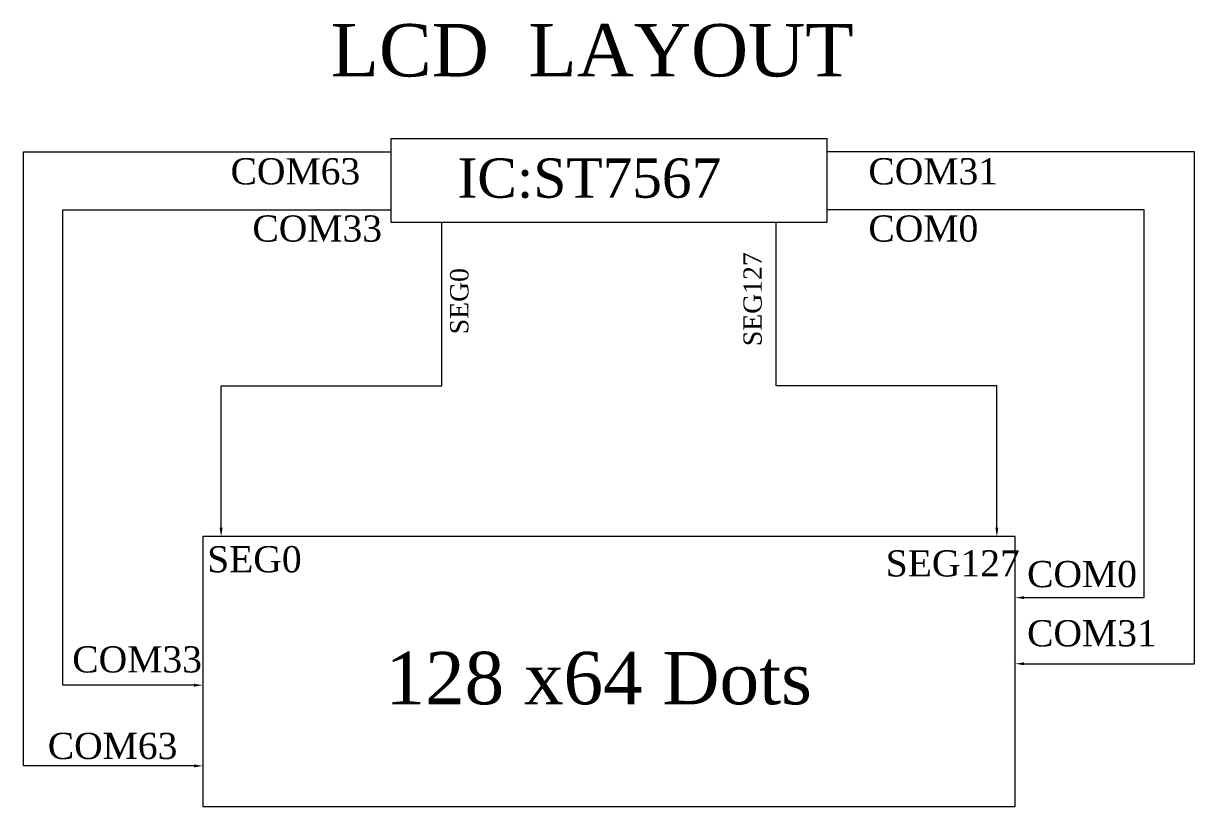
# Model space of a CAD drawing. Header units: millimetres. Extents: x 2909 to 3301, y 744 to 1021.
# Drawn here: x 3108.1 to 3188.6, y 819.1 to 872.9 of the extents above; entities that cross this region are included whole.
import ezdxf

# ---------------------------------------------------------------- set-up
doc = ezdxf.new("R2010")
doc.units = ezdxf.units.MM
doc.layers.add('DIM', color=170, linetype='Continuous')
doc.styles.get("Standard").update_dxf_attribs({"font": 'times.ttf'})

msp = doc.modelspace()

# ---------------------------------------------------------------- linework, layer by layer
at = {"layer": 'DIM', "color": 0, "lineweight": 0}
for p, q in [((3108.142, 821.896), (3108.142, 864.085)), ((3108.142, 864.085), (3133.398, 864.085)), ((3188.629, 864.085), (3163.373, 864.085)), ((3188.629, 828.916), (3188.629, 864.085)), ((3110.844, 860.104), (3133.398, 860.104)), ((3110.844, 827.441), (3110.844, 860.104)), ((3185.171, 860.104), (3163.373, 860.104)), ((3185.171, 833.459), (3185.171, 860.104)), ((3136.892, 847.997), (3136.892, 859.262)), ((3159.879, 847.997), (3159.879, 859.262)), ((3176.906, 833.459), (3185.171, 833.459)), ((3176.906, 828.916), (3188.629, 828.916)), ((3119.865, 827.441), (3110.844, 827.441)), ((3119.865, 821.896), (3108.142, 821.896))]:
    msp.add_line(p, q, dxfattribs=at)
for points in [[(3133.398, 859.262), (3163.373, 859.262), (3163.373, 864.971), (3133.398, 864.971)], [(3120.472, 819.104), (3176.299, 819.104), (3176.299, 837.651), (3120.472, 837.651)]]:
    msp.add_lwpolyline(points, close=True, dxfattribs=at)
for points in [[(3121.729, 838.258), (3121.729, 847.997), (3136.892, 847.997)], [(3175.042, 838.258), (3175.042, 847.997), (3159.879, 847.997)]]:
    msp.add_lwpolyline(points, dxfattribs=at)
for points in [[(3121.627, 838.258), (3121.729, 837.651), (3121.83, 838.258)], [(3174.941, 838.258), (3175.042, 837.651), (3175.144, 838.258)], [(3176.906, 833.56), (3176.299, 833.459), (3176.906, 833.358)], [(3176.906, 829.017), (3176.299, 828.916), (3176.906, 828.815)], [(3119.865, 827.339), (3120.472, 827.441), (3119.865, 827.542)], [(3119.865, 821.795), (3120.472, 821.896), (3119.865, 821.998)]]:
    msp.add_solid(points, dxfattribs=at)

# ---------------------------------------------------------------- texts
at = {"layer": 'DIM', "color": 0, "lineweight": 0, "attachment_point": 7}
for s, insert, char_height, width in [('{\\fTimes New Roman|b0|i0|c186|p18;LCD\\fTimes New Roman|b0|i0|c134|p18; \\fTimes New Roman|b0|i0|c0|p18; \\fTimes New Roman|b0|i0|c186|p18;LAYOUT}', (3129.253, 869.211), 3.6, 36.87244), ('COM63', (3122.376, 861.82), 1.8, 1.42769), ('IC:ST7567', (3137.975, 860.875), 2.7, 25.80673), ('COM31', (3166.21, 861.82), 1.8, 1.42769), ('COM33', (3123.877, 857.89), 1.8, 1.42769), ('COM0', (3166.21, 857.89), 1.8, 1.42769), ('{\\fTimes New Roman|b0|i0|c0|p18;SEG0}', (3120.769, 835.169), 1.8, 1.42769), ('{\\fTimes New Roman|b0|i0|c0|p18;SEG127}', (3167.401, 834.885), 1.8, 1.42769), ('COM0', (3177.116, 834.151), 1.8, 1.42769), ('COM31', (3177.116, 830.084), 1.8, 1.42769), ('COM33', (3111.499, 828.29), 1.8, 1.42769), ('128 x64 Dots', (3133.026, 826.078), 3.6, 34.40897), ('COM63', (3109.813, 822.345), 1.8, 1.42769)]:
    msp.add_mtext(s, dxfattribs=dict(at, insert=insert, char_height=char_height, width=width))
at = {"layer": 'DIM', "color": 0, "lineweight": 0, "char_height": 1.26, "width": 0.99939, "attachment_point": 3, "rotation": 90}
for s, insert in [('SEG127', (3157.621, 857.185)), ('{\\fTimes New Roman|b0|i0|c0|p18;SEG0}', (3137.463, 856.097))]:
    msp.add_mtext(s, dxfattribs=dict(at, insert=insert))

doc.saveas('drawing.dxf')
